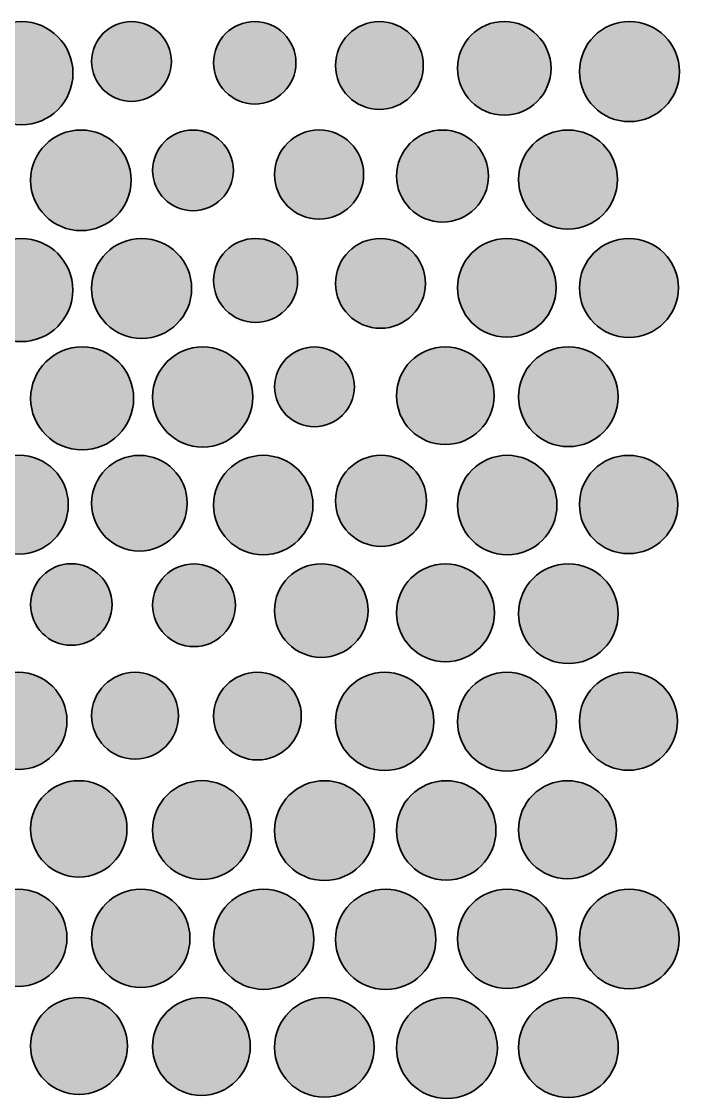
# Model space of a CAD drawing. Header units: inches. Extents: x 4.8 to 30.4, y 5.4 to 29.6.
# Drawn here: x 26.94 to 30.37, y 11.58 to 17.19 of the extents above; entities that cross this region are included whole.
import ezdxf

# ---------------------------------------------------------------- set-up
doc = ezdxf.new("R2010")
doc.units = ezdxf.units.IN
doc.header["$MEASUREMENT"] = 0
doc.layers.add('Layer 1', color=7, linetype='Continuous')

msp = doc.modelspace()

# ---------------------------------------------------------------- hatches: boundary and pattern name
at = {"layer": 'Layer 1'}
h = msp.add_hatch(color=7, dxfattribs=at)
h.dxf.hatch_style = 2
edge = h.paths.add_edge_path()
edge.add_spline(control_points=[(26.94, 17.1891), (27.0886, 17.1891), (27.209, 17.0687), (27.209, 16.9201), (27.209, 16.7716), (27.0886, 16.6512), (26.94, 16.6512), (26.7915, 16.6512), (26.671, 16.7716), (26.671, 16.9201), (26.671, 17.0687), (26.7915, 17.1891), (26.94, 17.1891)], knot_values=[0, 0, 0, 0, 1, 1, 1, 2, 2, 2, 3, 3, 3, 4, 4, 4, 4], degree=3, periodic=1)
h = msp.add_hatch(color=7, dxfattribs=at)
h.dxf.hatch_style = 2
edge = h.paths.add_edge_path()
edge.add_spline(control_points=[(27.514, 17.1889), (27.6287, 17.1889), (27.7217, 17.0959), (27.7217, 16.9812), (27.7217, 16.8664), (27.6287, 16.7734), (27.514, 16.7734), (27.3993, 16.7734), (27.3062, 16.8664), (27.3062, 16.9812), (27.3062, 17.0959), (27.3993, 17.1889), (27.514, 17.1889)], knot_values=[0, 0, 0, 0, 1, 1, 1, 2, 2, 2, 3, 3, 3, 4, 4, 4, 4], degree=3, periodic=1)
h = msp.add_hatch(color=7, dxfattribs=at)
h.dxf.hatch_style = 2
edge = h.paths.add_edge_path()
edge.add_spline(control_points=[(28.1557, 17.189), (28.2742, 17.189), (28.3702, 17.093), (28.3702, 16.9745), (28.3702, 16.856), (28.2742, 16.7599), (28.1557, 16.7599), (28.0372, 16.7599), (27.9411, 16.856), (27.9411, 16.9745), (27.9411, 17.093), (28.0372, 17.189), (28.1557, 17.189)], knot_values=[0, 0, 0, 0, 1, 1, 1, 2, 2, 2, 3, 3, 3, 4, 4, 4, 4], degree=3, periodic=1)
h = msp.add_hatch(color=7, dxfattribs=at)
h.dxf.hatch_style = 2
edge = h.paths.add_edge_path()
edge.add_spline(control_points=[(28.8048, 17.1889), (28.931, 17.1889), (29.0333, 17.0866), (29.0333, 16.9603), (29.0333, 16.8341), (28.931, 16.7319), (28.8048, 16.7319), (28.6786, 16.7319), (28.5762, 16.8341), (28.5762, 16.9603), (28.5762, 17.0866), (28.6786, 17.1889), (28.8048, 17.1889)], knot_values=[0, 0, 0, 0, 1, 1, 1, 2, 2, 2, 3, 3, 3, 4, 4, 4, 4], degree=3, periodic=1)
h = msp.add_hatch(color=7, dxfattribs=at)
h.dxf.hatch_style = 2
edge = h.paths.add_edge_path()
edge.add_spline(control_points=[(29.4546, 17.189), (29.5891, 17.189), (29.6981, 17.08), (29.6981, 16.9455), (29.6981, 16.811), (29.5891, 16.702), (29.4546, 16.702), (29.3201, 16.702), (29.2111, 16.811), (29.2111, 16.9455), (29.2111, 17.08), (29.3201, 17.189), (29.4546, 17.189)], knot_values=[0, 0, 0, 0, 1, 1, 1, 2, 2, 2, 3, 3, 3, 4, 4, 4, 4], degree=3, periodic=1)
h = msp.add_hatch(color=7, dxfattribs=at)
h.dxf.hatch_style = 2
edge = h.paths.add_edge_path()
edge.add_spline(control_points=[(30.1066, 17.189), (30.2503, 17.189), (30.367, 17.0724), (30.367, 16.9286), (30.367, 16.7848), (30.2503, 16.6682), (30.1066, 16.6682), (29.9627, 16.6682), (29.8461, 16.7848), (29.8461, 16.9286), (29.8461, 17.0724), (29.9627, 17.189), (30.1066, 17.189)], knot_values=[0, 0, 0, 0, 1, 1, 1, 2, 2, 2, 3, 3, 3, 4, 4, 4, 4], degree=3, periodic=1)
h = msp.add_hatch(color=7, dxfattribs=at)
h.dxf.hatch_style = 2
edge = h.paths.add_edge_path()
edge.add_spline(control_points=[(27.2504, 16.6245), (27.3951, 16.6245), (27.5123, 16.5073), (27.5123, 16.3628), (27.5123, 16.2181), (27.3951, 16.1009), (27.2504, 16.1009), (27.1059, 16.1009), (26.9887, 16.2181), (26.9887, 16.3628), (26.9887, 16.5073), (27.1059, 16.6245), (27.2504, 16.6245)], knot_values=[0, 0, 0, 0, 1, 1, 1, 2, 2, 2, 3, 3, 3, 4, 4, 4, 4], degree=3, periodic=1)
h = msp.add_hatch(color=7, dxfattribs=at)
h.dxf.hatch_style = 2
edge = h.paths.add_edge_path()
edge.add_spline(control_points=[(27.834, 16.6244), (27.95, 16.6244), (28.0441, 16.5303), (28.0441, 16.4142), (28.0441, 16.2982), (27.95, 16.2041), (27.834, 16.2041), (27.7179, 16.2041), (27.6238, 16.2982), (27.6238, 16.4142), (27.6238, 16.5303), (27.7179, 16.6244), (27.834, 16.6244)], knot_values=[0, 0, 0, 0, 1, 1, 1, 2, 2, 2, 3, 3, 3, 4, 4, 4, 4], degree=3, periodic=1)
h = msp.add_hatch(color=7, dxfattribs=at)
h.dxf.hatch_style = 2
edge = h.paths.add_edge_path()
edge.add_spline(control_points=[(28.4905, 16.6246), (28.6185, 16.6246), (28.7224, 16.5208), (28.7224, 16.3927), (28.7224, 16.2646), (28.6185, 16.1609), (28.4905, 16.1609), (28.3624, 16.1609), (28.2586, 16.2646), (28.2586, 16.3927), (28.2586, 16.5208), (28.3624, 16.6246), (28.4905, 16.6246)], knot_values=[0, 0, 0, 0, 1, 1, 1, 2, 2, 2, 3, 3, 3, 4, 4, 4, 4], degree=3, periodic=1)
h = msp.add_hatch(color=7, dxfattribs=at)
h.dxf.hatch_style = 2
edge = h.paths.add_edge_path()
edge.add_spline(control_points=[(29.1332, 16.6244), (29.2655, 16.6244), (29.3727, 16.5172), (29.3727, 16.3849), (29.3727, 16.2527), (29.2655, 16.1454), (29.1332, 16.1454), (29.001, 16.1454), (28.8937, 16.2527), (28.8937, 16.3849), (28.8937, 16.5172), (29.001, 16.6244), (29.1332, 16.6244)], knot_values=[0, 0, 0, 0, 1, 1, 1, 2, 2, 2, 3, 3, 3, 4, 4, 4, 4], degree=3, periodic=1)
h = msp.add_hatch(color=7, dxfattribs=at)
h.dxf.hatch_style = 2
edge = h.paths.add_edge_path()
edge.add_spline(control_points=[(29.7866, 16.6245), (29.929, 16.6245), (30.0445, 16.509), (30.0445, 16.3666), (30.0445, 16.2242), (29.929, 16.1087), (29.7866, 16.1087), (29.6442, 16.1087), (29.5287, 16.2242), (29.5287, 16.3666), (29.5287, 16.509), (29.6442, 16.6245), (29.7866, 16.6245)], knot_values=[0, 0, 0, 0, 1, 1, 1, 2, 2, 2, 3, 3, 3, 4, 4, 4, 4], degree=3, periodic=1)
h = msp.add_hatch(color=7, dxfattribs=at)
h.dxf.hatch_style = 2
edge = h.paths.add_edge_path()
edge.add_spline(control_points=[(26.9397, 16.06), (27.0879, 16.06), (27.2081, 15.9398), (27.2081, 15.7916), (27.2081, 15.6434), (27.0879, 15.5232), (26.9397, 15.5232), (26.7914, 15.5232), (26.6712, 15.6434), (26.6712, 15.7916), (26.6712, 15.9398), (26.7914, 16.06), (26.9397, 16.06)], knot_values=[0, 0, 0, 0, 1, 1, 1, 2, 2, 2, 3, 3, 3, 4, 4, 4, 4], degree=3, periodic=1)
h = msp.add_hatch(color=7, dxfattribs=at)
h.dxf.hatch_style = 2
edge = h.paths.add_edge_path()
edge.add_spline(control_points=[(27.5666, 16.0601), (27.7103, 16.0601), (27.8269, 15.9435), (27.8269, 15.7997), (27.8269, 15.6559), (27.7103, 15.5394), (27.5666, 15.5394), (27.4228, 15.5394), (27.3062, 15.6559), (27.3062, 15.7997), (27.3062, 15.9435), (27.4228, 16.0601), (27.5666, 16.0601)], knot_values=[0, 0, 0, 0, 1, 1, 1, 2, 2, 2, 3, 3, 3, 4, 4, 4, 4], degree=3, periodic=1)
h = msp.add_hatch(color=7, dxfattribs=at)
h.dxf.hatch_style = 2
edge = h.paths.add_edge_path()
edge.add_spline(control_points=[(28.1599, 16.06), (28.2807, 16.06), (28.3786, 15.9621), (28.3786, 15.8413), (28.3786, 15.7206), (28.2807, 15.6227), (28.1599, 15.6227), (28.0391, 15.6227), (27.9413, 15.7206), (27.9413, 15.8413), (27.9413, 15.9621), (28.0391, 16.06), (28.1599, 16.06)], knot_values=[0, 0, 0, 0, 1, 1, 1, 2, 2, 2, 3, 3, 3, 4, 4, 4, 4], degree=3, periodic=1)
h = msp.add_hatch(color=7, dxfattribs=at)
h.dxf.hatch_style = 2
edge = h.paths.add_edge_path()
edge.add_spline(control_points=[(28.8101, 16.0601), (28.9393, 16.0601), (29.0439, 15.9553), (29.0439, 15.8261), (29.0439, 15.697), (28.9393, 15.5923), (28.8101, 15.5923), (28.6809, 15.5923), (28.5762, 15.697), (28.5762, 15.8261), (28.5762, 15.9553), (28.6809, 16.0601), (28.8101, 16.0601)], knot_values=[0, 0, 0, 0, 1, 1, 1, 2, 2, 2, 3, 3, 3, 4, 4, 4, 4], degree=3, periodic=1)
h = msp.add_hatch(color=7, dxfattribs=at)
h.dxf.hatch_style = 2
edge = h.paths.add_edge_path()
edge.add_spline(control_points=[(29.468, 16.0599), (29.6098, 16.0599), (29.7247, 15.945), (29.7247, 15.8033), (29.7247, 15.6615), (29.6098, 15.5465), (29.468, 15.5465), (29.3262, 15.5465), (29.2113, 15.6615), (29.2113, 15.8033), (29.2113, 15.945), (29.3262, 16.0599), (29.468, 16.0599)], knot_values=[0, 0, 0, 0, 1, 1, 1, 2, 2, 2, 3, 3, 3, 4, 4, 4, 4], degree=3, periodic=1)
h = msp.add_hatch(color=7, dxfattribs=at)
h.dxf.hatch_style = 2
edge = h.paths.add_edge_path()
edge.add_spline(control_points=[(30.1037, 16.0601), (30.2459, 16.0601), (30.3613, 15.9448), (30.3613, 15.8025), (30.3613, 15.6603), (30.2459, 15.545), (30.1037, 15.545), (29.9614, 15.545), (29.8462, 15.6603), (29.8462, 15.8025), (29.8462, 15.9448), (29.9614, 16.0601), (30.1037, 16.0601)], knot_values=[0, 0, 0, 0, 1, 1, 1, 2, 2, 2, 3, 3, 3, 4, 4, 4, 4], degree=3, periodic=1)
h = msp.add_hatch(color=7, dxfattribs=at)
h.dxf.hatch_style = 2
edge = h.paths.add_edge_path()
edge.add_spline(control_points=[(27.2568, 15.4956), (27.4049, 15.4956), (27.5249, 15.3756), (27.5249, 15.2275), (27.5249, 15.0795), (27.4049, 14.9594), (27.2568, 14.9594), (27.1087, 14.9594), (26.9887, 15.0795), (26.9887, 15.2275), (26.9887, 15.3756), (27.1087, 15.4956), (27.2568, 15.4956)], knot_values=[0, 0, 0, 0, 1, 1, 1, 2, 2, 2, 3, 3, 3, 4, 4, 4, 4], degree=3, periodic=1)
h = msp.add_hatch(color=7, dxfattribs=at)
h.dxf.hatch_style = 2
edge = h.paths.add_edge_path()
edge.add_spline(control_points=[(27.8844, 15.4956), (28.0283, 15.4956), (28.1451, 15.3788), (28.1451, 15.2349), (28.1451, 15.091), (28.0283, 14.9743), (27.8844, 14.9743), (27.7405, 14.9743), (27.6237, 15.091), (27.6237, 15.2349), (27.6237, 15.3788), (27.7405, 15.4956), (27.8844, 15.4956)], knot_values=[0, 0, 0, 0, 1, 1, 1, 2, 2, 2, 3, 3, 3, 4, 4, 4, 4], degree=3, periodic=1)
h = msp.add_hatch(color=7, dxfattribs=at)
h.dxf.hatch_style = 2
edge = h.paths.add_edge_path()
edge.add_spline(control_points=[(28.4665, 15.4956), (28.5812, 15.4956), (28.6742, 15.4026), (28.6742, 15.2878), (28.6742, 15.1731), (28.5812, 15.0801), (28.4665, 15.0801), (28.3518, 15.0801), (28.2587, 15.1731), (28.2587, 15.2878), (28.2587, 15.4026), (28.3518, 15.4956), (28.4665, 15.4956)], knot_values=[0, 0, 0, 0, 1, 1, 1, 2, 2, 2, 3, 3, 3, 4, 4, 4, 4], degree=3, periodic=1)
h = msp.add_hatch(color=7, dxfattribs=at)
h.dxf.hatch_style = 2
edge = h.paths.add_edge_path()
edge.add_spline(control_points=[(29.1477, 15.4957), (29.288, 15.4957), (29.4018, 15.3819), (29.4018, 15.2416), (29.4018, 15.1013), (29.288, 14.9875), (29.1477, 14.9875), (29.0074, 14.9875), (28.8936, 15.1013), (28.8936, 15.2416), (28.8936, 15.3819), (29.0074, 15.4957), (29.1477, 15.4957)], knot_values=[0, 0, 0, 0, 1, 1, 1, 2, 2, 2, 3, 3, 3, 4, 4, 4, 4], degree=3, periodic=1)
h = msp.add_hatch(color=7, dxfattribs=at)
h.dxf.hatch_style = 2
edge = h.paths.add_edge_path()
edge.add_spline(control_points=[(29.7884, 15.4955), (29.9317, 15.4955), (30.0478, 15.3793), (30.0478, 15.236), (30.0478, 15.0926), (29.9317, 14.9765), (29.7884, 14.9765), (29.645, 14.9765), (29.5288, 15.0926), (29.5288, 15.236), (29.5288, 15.3793), (29.645, 15.4955), (29.7884, 15.4955)], knot_values=[0, 0, 0, 0, 1, 1, 1, 2, 2, 2, 3, 3, 3, 4, 4, 4, 4], degree=3, periodic=1)
h = msp.add_hatch(color=7, dxfattribs=at)
h.dxf.hatch_style = 2
edge = h.paths.add_edge_path()
edge.add_spline(control_points=[(26.928, 14.9313), (27.0699, 14.9313), (27.1849, 14.8163), (27.1849, 14.6744), (27.1849, 14.5325), (27.0699, 14.4174), (26.928, 14.4174), (26.7862, 14.4174), (26.6711, 14.5325), (26.6711, 14.6744), (26.6711, 14.8163), (26.7862, 14.9313), (26.928, 14.9313)], knot_values=[0, 0, 0, 0, 1, 1, 1, 2, 2, 2, 3, 3, 3, 4, 4, 4, 4], degree=3, periodic=1)
h = msp.add_hatch(color=7, dxfattribs=at)
h.dxf.hatch_style = 2
edge = h.paths.add_edge_path()
edge.add_spline(control_points=[(27.5553, 14.931), (27.6927, 14.931), (27.8041, 14.8196), (27.8041, 14.6821), (27.8041, 14.5446), (27.6927, 14.4332), (27.5553, 14.4332), (27.4178, 14.4332), (27.3064, 14.5446), (27.3064, 14.6821), (27.3064, 14.8196), (27.4178, 14.931), (27.5553, 14.931)], knot_values=[0, 0, 0, 0, 1, 1, 1, 2, 2, 2, 3, 3, 3, 4, 4, 4, 4], degree=3, periodic=1)
h = msp.add_hatch(color=7, dxfattribs=at)
h.dxf.hatch_style = 2
edge = h.paths.add_edge_path()
edge.add_spline(control_points=[(28.1998, 14.9313), (28.3427, 14.9313), (28.4586, 14.8155), (28.4586, 14.6726), (28.4586, 14.5297), (28.3427, 14.4139), (28.1998, 14.4139), (28.0569, 14.4139), (27.941, 14.5297), (27.941, 14.6726), (27.941, 14.8155), (28.0569, 14.9313), (28.1998, 14.9313)], knot_values=[0, 0, 0, 0, 1, 1, 1, 2, 2, 2, 3, 3, 3, 4, 4, 4, 4], degree=3, periodic=1)
h = msp.add_hatch(color=7, dxfattribs=at)
h.dxf.hatch_style = 2
edge = h.paths.add_edge_path()
edge.add_spline(control_points=[(28.8129, 14.9313), (28.9437, 14.9313), (29.0498, 14.8253), (29.0498, 14.6944), (29.0498, 14.5637), (28.9437, 14.4576), (28.8129, 14.4576), (28.6821, 14.4576), (28.576, 14.5637), (28.576, 14.6944), (28.576, 14.8253), (28.6821, 14.9313), (28.8129, 14.9313)], knot_values=[0, 0, 0, 0, 1, 1, 1, 2, 2, 2, 3, 3, 3, 4, 4, 4, 4], degree=3, periodic=1)
h = msp.add_hatch(color=7, dxfattribs=at)
h.dxf.hatch_style = 2
edge = h.paths.add_edge_path()
edge.add_spline(control_points=[(29.4701, 14.9313), (29.6132, 14.9313), (29.7292, 14.8153), (29.7292, 14.6722), (29.7292, 14.5292), (29.6132, 14.4132), (29.4701, 14.4132), (29.3271, 14.4132), (29.2111, 14.5292), (29.2111, 14.6722), (29.2111, 14.8153), (29.3271, 14.9313), (29.4701, 14.9313)], knot_values=[0, 0, 0, 0, 1, 1, 1, 2, 2, 2, 3, 3, 3, 4, 4, 4, 4], degree=3, periodic=1)
h = msp.add_hatch(color=7, dxfattribs=at)
h.dxf.hatch_style = 2
edge = h.paths.add_edge_path()
edge.add_spline(control_points=[(30.1019, 14.9311), (30.2432, 14.9311), (30.3577, 14.8167), (30.3577, 14.6754), (30.3577, 14.5342), (30.2432, 14.4197), (30.1019, 14.4197), (29.9608, 14.4197), (29.8462, 14.5342), (29.8462, 14.6754), (29.8462, 14.8167), (29.9608, 14.9311), (30.1019, 14.9311)], knot_values=[0, 0, 0, 0, 1, 1, 1, 2, 2, 2, 3, 3, 3, 4, 4, 4, 4], degree=3, periodic=1)
h = msp.add_hatch(color=7, dxfattribs=at)
h.dxf.hatch_style = 2
edge = h.paths.add_edge_path()
edge.add_spline(control_points=[(27.2007, 14.3669), (27.3179, 14.3669), (27.4129, 14.2719), (27.4129, 14.1547), (27.4129, 14.0375), (27.3179, 13.9425), (27.2007, 13.9425), (27.0835, 13.9425), (26.9885, 14.0375), (26.9885, 14.1547), (26.9885, 14.2719), (27.0835, 14.3669), (27.2007, 14.3669)], knot_values=[0, 0, 0, 0, 1, 1, 1, 2, 2, 2, 3, 3, 3, 4, 4, 4, 4], degree=3, periodic=1)
h = msp.add_hatch(color=7, dxfattribs=at)
h.dxf.hatch_style = 2
edge = h.paths.add_edge_path()
edge.add_spline(control_points=[(27.8393, 14.3666), (27.9582, 14.3666), (28.0547, 14.2701), (28.0547, 14.1512), (28.0547, 14.0322), (27.9582, 13.9358), (27.8393, 13.9358), (27.7203, 13.9358), (27.6238, 14.0322), (27.6238, 14.1512), (27.6238, 14.2701), (27.7203, 14.3666), (27.8393, 14.3666)], knot_values=[0, 0, 0, 0, 1, 1, 1, 2, 2, 2, 3, 3, 3, 4, 4, 4, 4], degree=3, periodic=1)
h = msp.add_hatch(color=7, dxfattribs=at)
h.dxf.hatch_style = 2
edge = h.paths.add_edge_path()
edge.add_spline(control_points=[(28.5021, 14.3667), (28.6365, 14.3667), (28.7455, 14.2577), (28.7455, 14.1233), (28.7455, 13.9889), (28.6365, 13.8799), (28.5021, 13.8799), (28.3677, 13.8799), (28.2587, 13.9889), (28.2587, 14.1233), (28.2587, 14.2577), (28.3677, 14.3667), (28.5021, 14.3667)], knot_values=[0, 0, 0, 0, 1, 1, 1, 2, 2, 2, 3, 3, 3, 4, 4, 4, 4], degree=3, periodic=1)
h = msp.add_hatch(color=7, dxfattribs=at)
h.dxf.hatch_style = 2
edge = h.paths.add_edge_path()
edge.add_spline(control_points=[(29.1487, 14.3666), (29.2895, 14.3666), (29.4037, 14.2524), (29.4037, 14.1117), (29.4037, 13.9709), (29.2895, 13.8568), (29.1487, 13.8568), (29.008, 13.8568), (28.8938, 13.9709), (28.8938, 14.1117), (28.8938, 14.2524), (29.008, 14.3666), (29.1487, 14.3666)], knot_values=[0, 0, 0, 0, 1, 1, 1, 2, 2, 2, 3, 3, 3, 4, 4, 4, 4], degree=3, periodic=1)
h = msp.add_hatch(color=7, dxfattribs=at)
h.dxf.hatch_style = 2
edge = h.paths.add_edge_path()
edge.add_spline(control_points=[(29.7884, 14.3668), (29.9317, 14.3668), (30.0481, 14.2505), (30.0481, 14.1071), (30.0481, 13.9637), (29.9317, 13.8474), (29.7884, 13.8474), (29.6449, 13.8474), (29.5286, 13.9637), (29.5286, 14.1071), (29.5286, 14.2505), (29.6449, 14.3668), (29.7884, 14.3668)], knot_values=[0, 0, 0, 0, 1, 1, 1, 2, 2, 2, 3, 3, 3, 4, 4, 4, 4], degree=3, periodic=1)
h = msp.add_hatch(color=7, dxfattribs=at)
h.dxf.hatch_style = 2
edge = h.paths.add_edge_path()
edge.add_spline(control_points=[(26.9245, 13.8023), (27.0644, 13.8023), (27.1778, 13.6889), (27.1778, 13.549), (27.1778, 13.4091), (27.0644, 13.2957), (26.9245, 13.2957), (26.7846, 13.2957), (26.6712, 13.4091), (26.6712, 13.549), (26.6712, 13.6889), (26.7846, 13.8023), (26.9245, 13.8023)], knot_values=[0, 0, 0, 0, 1, 1, 1, 2, 2, 2, 3, 3, 3, 4, 4, 4, 4], degree=3, periodic=1)
h = msp.add_hatch(color=7, dxfattribs=at)
h.dxf.hatch_style = 2
edge = h.paths.add_edge_path()
edge.add_spline(control_points=[(27.5323, 13.8022), (27.6572, 13.8022), (27.7584, 13.701), (27.7584, 13.5762), (27.7584, 13.4513), (27.6572, 13.3502), (27.5323, 13.3502), (27.4075, 13.3502), (27.3063, 13.4513), (27.3063, 13.5762), (27.3063, 13.701), (27.4075, 13.8022), (27.5323, 13.8022)], knot_values=[0, 0, 0, 0, 1, 1, 1, 2, 2, 2, 3, 3, 3, 4, 4, 4, 4], degree=3, periodic=1)
h = msp.add_hatch(color=7, dxfattribs=at)
h.dxf.hatch_style = 2
edge = h.paths.add_edge_path()
edge.add_spline(control_points=[(28.1694, 13.8022), (28.2955, 13.8022), (28.3976, 13.7), (28.3976, 13.574), (28.3976, 13.448), (28.2955, 13.3459), (28.1694, 13.3459), (28.0434, 13.3459), (27.9412, 13.448), (27.9412, 13.574), (27.9412, 13.7), (28.0434, 13.8022), (28.1694, 13.8022)], knot_values=[0, 0, 0, 0, 1, 1, 1, 2, 2, 2, 3, 3, 3, 4, 4, 4, 4], degree=3, periodic=1)
h = msp.add_hatch(color=7, dxfattribs=at)
h.dxf.hatch_style = 2
edge = h.paths.add_edge_path()
edge.add_spline(control_points=[(28.8319, 13.8024), (28.9733, 13.8024), (29.0878, 13.6878), (29.0878, 13.5465), (29.0878, 13.4052), (28.9733, 13.2906), (28.8319, 13.2906), (28.6906, 13.2906), (28.5761, 13.4052), (28.5761, 13.5465), (28.5761, 13.6878), (28.6906, 13.8024), (28.8319, 13.8024)], knot_values=[0, 0, 0, 0, 1, 1, 1, 2, 2, 2, 3, 3, 3, 4, 4, 4, 4], degree=3, periodic=1)
h = msp.add_hatch(color=7, dxfattribs=at)
h.dxf.hatch_style = 2
edge = h.paths.add_edge_path()
edge.add_spline(control_points=[(29.4687, 13.8024), (29.611, 13.8024), (29.7264, 13.6871), (29.7264, 13.5447), (29.7264, 13.4025), (29.611, 13.2871), (29.4687, 13.2871), (29.3264, 13.2871), (29.211, 13.4025), (29.211, 13.5447), (29.211, 13.6871), (29.3264, 13.8024), (29.4687, 13.8024)], knot_values=[0, 0, 0, 0, 1, 1, 1, 2, 2, 2, 3, 3, 3, 4, 4, 4, 4], degree=3, periodic=1)
h = msp.add_hatch(color=7, dxfattribs=at)
h.dxf.hatch_style = 2
edge = h.paths.add_edge_path()
edge.add_spline(control_points=[(30.1012, 13.8024), (30.2422, 13.8024), (30.3564, 13.6881), (30.3564, 13.5472), (30.3564, 13.4063), (30.2422, 13.2921), (30.1012, 13.2921), (29.9603, 13.2921), (29.8461, 13.4063), (29.8461, 13.5472), (29.8461, 13.6881), (29.9603, 13.8024), (30.1012, 13.8024)], knot_values=[0, 0, 0, 0, 1, 1, 1, 2, 2, 2, 3, 3, 3, 4, 4, 4, 4], degree=3, periodic=1)
h = msp.add_hatch(color=7, dxfattribs=at)
h.dxf.hatch_style = 2
edge = h.paths.add_edge_path()
edge.add_spline(control_points=[(27.2395, 13.2379), (27.378, 13.2379), (27.4904, 13.1256), (27.4904, 12.987), (27.4904, 12.8485), (27.378, 12.7362), (27.2395, 12.7362), (27.101, 12.7362), (26.9887, 12.8485), (26.9887, 12.987), (26.9887, 13.1256), (27.101, 13.2379), (27.2395, 13.2379)], knot_values=[0, 0, 0, 0, 1, 1, 1, 2, 2, 2, 3, 3, 3, 4, 4, 4, 4], degree=3, periodic=1)
h = msp.add_hatch(color=7, dxfattribs=at)
h.dxf.hatch_style = 2
edge = h.paths.add_edge_path()
edge.add_spline(control_points=[(27.8809, 13.238), (28.023, 13.238), (28.1382, 13.1228), (28.1382, 12.9807), (28.1382, 12.8386), (28.023, 12.7234), (27.8809, 12.7234), (27.7387, 12.7234), (27.6236, 12.8386), (27.6236, 12.9807), (27.6236, 13.1228), (27.7387, 13.238), (27.8809, 13.238)], knot_values=[0, 0, 0, 0, 1, 1, 1, 2, 2, 2, 3, 3, 3, 4, 4, 4, 4], degree=3, periodic=1)
h = msp.add_hatch(color=7, dxfattribs=at)
h.dxf.hatch_style = 2
edge = h.paths.add_edge_path()
edge.add_spline(control_points=[(28.5187, 13.2378), (28.6622, 13.2378), (28.7786, 13.1214), (28.7786, 12.9779), (28.7786, 12.8343), (28.6622, 12.7179), (28.5187, 12.7179), (28.3751, 12.7179), (28.2587, 12.8343), (28.2587, 12.9779), (28.2587, 13.1214), (28.3751, 13.2378), (28.5187, 13.2378)], knot_values=[0, 0, 0, 0, 1, 1, 1, 2, 2, 2, 3, 3, 3, 4, 4, 4, 4], degree=3, periodic=1)
h = msp.add_hatch(color=7, dxfattribs=at)
h.dxf.hatch_style = 2
edge = h.paths.add_edge_path()
edge.add_spline(control_points=[(29.1526, 13.2379), (29.2956, 13.2379), (29.4116, 13.122), (29.4116, 12.9789), (29.4116, 12.8359), (29.2956, 12.7199), (29.1526, 12.7199), (29.0096, 12.7199), (28.8937, 12.8359), (28.8937, 12.9789), (28.8937, 13.122), (29.0096, 13.2379), (29.1526, 13.2379)], knot_values=[0, 0, 0, 0, 1, 1, 1, 2, 2, 2, 3, 3, 3, 4, 4, 4, 4], degree=3, periodic=1)
h = msp.add_hatch(color=7, dxfattribs=at)
h.dxf.hatch_style = 2
edge = h.paths.add_edge_path()
edge.add_spline(control_points=[(29.7837, 13.2377), (29.9246, 13.2377), (30.0387, 13.1236), (30.0387, 12.9828), (30.0387, 12.842), (29.9246, 12.7278), (29.7837, 12.7278), (29.6429, 12.7278), (29.5288, 12.842), (29.5288, 12.9828), (29.5288, 13.1236), (29.6429, 13.2377), (29.7837, 13.2377)], knot_values=[0, 0, 0, 0, 1, 1, 1, 2, 2, 2, 3, 3, 3, 4, 4, 4, 4], degree=3, periodic=1)
h = msp.add_hatch(color=7, dxfattribs=at)
h.dxf.hatch_style = 2
edge = h.paths.add_edge_path()
edge.add_spline(control_points=[(26.9245, 12.6733), (27.0643, 12.6733), (27.1777, 12.5599), (27.1777, 12.4201), (27.1777, 12.2803), (27.0643, 12.1669), (26.9245, 12.1669), (26.7847, 12.1669), (26.6713, 12.2803), (26.6713, 12.4201), (26.6713, 12.5599), (26.7847, 12.6733), (26.9245, 12.6733)], knot_values=[0, 0, 0, 0, 1, 1, 1, 2, 2, 2, 3, 3, 3, 4, 4, 4, 4], degree=3, periodic=1)
h = msp.add_hatch(color=7, dxfattribs=at)
h.dxf.hatch_style = 2
edge = h.paths.add_edge_path()
edge.add_spline(control_points=[(27.5623, 12.6733), (27.7037, 12.6733), (27.8183, 12.5587), (27.8183, 12.4173), (27.8183, 12.2759), (27.7037, 12.1613), (27.5623, 12.1613), (27.4209, 12.1613), (27.3063, 12.2759), (27.3063, 12.4173), (27.3063, 12.5587), (27.4209, 12.6733), (27.5623, 12.6733)], knot_values=[0, 0, 0, 0, 1, 1, 1, 2, 2, 2, 3, 3, 3, 4, 4, 4, 4], degree=3, periodic=1)
h = msp.add_hatch(color=7, dxfattribs=at)
h.dxf.hatch_style = 2
edge = h.paths.add_edge_path()
edge.add_spline(control_points=[(28.2019, 12.6735), (28.346, 12.6735), (28.4627, 12.5568), (28.4627, 12.4127), (28.4627, 12.2687), (28.346, 12.1519), (28.2019, 12.1519), (28.0578, 12.1519), (27.9411, 12.2687), (27.9411, 12.4127), (27.9411, 12.5568), (28.0578, 12.6735), (28.2019, 12.6735)], knot_values=[0, 0, 0, 0, 1, 1, 1, 2, 2, 2, 3, 3, 3, 4, 4, 4, 4], degree=3, periodic=1)
h = msp.add_hatch(color=7, dxfattribs=at)
h.dxf.hatch_style = 2
edge = h.paths.add_edge_path()
edge.add_spline(control_points=[(28.8376, 12.6733), (28.9819, 12.6733), (29.0989, 12.5563), (29.0989, 12.412), (29.0989, 12.2676), (28.9819, 12.1506), (28.8376, 12.1506), (28.6933, 12.1506), (28.5762, 12.2676), (28.5762, 12.412), (28.5762, 12.5563), (28.6933, 12.6733), (28.8376, 12.6733)], knot_values=[0, 0, 0, 0, 1, 1, 1, 2, 2, 2, 3, 3, 3, 4, 4, 4, 4], degree=3, periodic=1)
h = msp.add_hatch(color=7, dxfattribs=at)
h.dxf.hatch_style = 2
edge = h.paths.add_edge_path()
edge.add_spline(control_points=[(29.4698, 12.6733), (29.6125, 12.6733), (29.7283, 12.5576), (29.7283, 12.4148), (29.7283, 12.2721), (29.6125, 12.1563), (29.4698, 12.1563), (29.327, 12.1563), (29.2112, 12.2721), (29.2112, 12.4148), (29.2112, 12.5576), (29.327, 12.6733), (29.4698, 12.6733)], knot_values=[0, 0, 0, 0, 1, 1, 1, 2, 2, 2, 3, 3, 3, 4, 4, 4, 4], degree=3, periodic=1)
h = msp.add_hatch(color=7, dxfattribs=at)
h.dxf.hatch_style = 2
edge = h.paths.add_edge_path()
edge.add_spline(control_points=[(30.1054, 12.6733), (30.2486, 12.6733), (30.3647, 12.5573), (30.3647, 12.4141), (30.3647, 12.2709), (30.2486, 12.1549), (30.1054, 12.1549), (29.9623, 12.1549), (29.8462, 12.2709), (29.8462, 12.4141), (29.8462, 12.5573), (29.9623, 12.6733), (30.1054, 12.6733)], knot_values=[0, 0, 0, 0, 1, 1, 1, 2, 2, 2, 3, 3, 3, 4, 4, 4, 4], degree=3, periodic=1)
h = msp.add_hatch(color=7, dxfattribs=at)
h.dxf.hatch_style = 2
edge = h.paths.add_edge_path()
edge.add_spline(control_points=[(27.2406, 12.1091), (27.3798, 12.1091), (27.4926, 11.9962), (27.4926, 11.8571), (27.4926, 11.7179), (27.3798, 11.6051), (27.2406, 11.6051), (27.1014, 11.6051), (26.9886, 11.7179), (26.9886, 11.8571), (26.9886, 11.9962), (27.1014, 12.1091), (27.2406, 12.1091)], knot_values=[0, 0, 0, 0, 1, 1, 1, 2, 2, 2, 3, 3, 3, 4, 4, 4, 4], degree=3, periodic=1)
h = msp.add_hatch(color=7, dxfattribs=at)
h.dxf.hatch_style = 2
edge = h.paths.add_edge_path()
edge.add_spline(control_points=[(27.8781, 12.109), (28.0185, 12.109), (28.1325, 11.9951), (28.1325, 11.8546), (28.1325, 11.7141), (28.0185, 11.6002), (27.8781, 11.6002), (27.7375, 11.6002), (27.6236, 11.7141), (27.6236, 11.8546), (27.6236, 11.9951), (27.7375, 12.109), (27.8781, 12.109)], knot_values=[0, 0, 0, 0, 1, 1, 1, 2, 2, 2, 3, 3, 3, 4, 4, 4, 4], degree=3, periodic=1)
h = msp.add_hatch(color=7, dxfattribs=at)
h.dxf.hatch_style = 2
edge = h.paths.add_edge_path()
edge.add_spline(control_points=[(28.5176, 12.109), (28.6607, 12.109), (28.7767, 11.9931), (28.7767, 11.85), (28.7767, 11.707), (28.6607, 11.591), (28.5176, 11.591), (28.3746, 11.591), (28.2586, 11.707), (28.2586, 11.85), (28.2586, 11.9931), (28.3746, 12.109), (28.5176, 12.109)], knot_values=[0, 0, 0, 0, 1, 1, 1, 2, 2, 2, 3, 3, 3, 4, 4, 4, 4], degree=3, periodic=1)
h = msp.add_hatch(color=7, dxfattribs=at)
h.dxf.hatch_style = 2
edge = h.paths.add_edge_path()
edge.add_spline(control_points=[(29.1562, 12.109), (29.3012, 12.109), (29.4187, 11.9915), (29.4187, 11.8465), (29.4187, 11.7015), (29.3012, 11.5839), (29.1562, 11.5839), (29.0111, 11.5839), (28.8936, 11.7015), (28.8936, 11.8465), (28.8936, 11.9915), (29.0111, 12.109), (29.1562, 12.109)], knot_values=[0, 0, 0, 0, 1, 1, 1, 2, 2, 2, 3, 3, 3, 4, 4, 4, 4], degree=3, periodic=1)
h = msp.add_hatch(color=7, dxfattribs=at)
h.dxf.hatch_style = 2
edge = h.paths.add_edge_path()
edge.add_spline(control_points=[(29.7887, 12.1088), (29.9322, 12.1088), (30.0485, 11.9925), (30.0485, 11.849), (30.0485, 11.7055), (29.9322, 11.5891), (29.7887, 11.5891), (29.6452, 11.5891), (29.5288, 11.7055), (29.5288, 11.849), (29.5288, 11.9925), (29.6452, 12.1088), (29.7887, 12.1088)], knot_values=[0, 0, 0, 0, 1, 1, 1, 2, 2, 2, 3, 3, 3, 4, 4, 4, 4], degree=3, periodic=1)

# ---------------------------------------------------------------- linework, layer by layer
at = {"layer": 'Layer 1', "color": 7, "lineweight": 35}
for points in [[(26.94, 17.1891), (27.0886, 17.1891), (27.209, 17.0687), (27.209, 16.9201), (27.209, 16.7716), (27.0886, 16.6512), (26.94, 16.6512), (26.7915, 16.6512), (26.671, 16.7716), (26.671, 16.9201), (26.671, 17.0687), (26.7915, 17.1891), (26.94, 17.1891)], [(27.514, 17.1889), (27.6287, 17.1889), (27.7217, 17.0959), (27.7217, 16.9812), (27.7217, 16.8664), (27.6287, 16.7734), (27.514, 16.7734), (27.3993, 16.7734), (27.3062, 16.8664), (27.3062, 16.9812), (27.3062, 17.0959), (27.3993, 17.1889), (27.514, 17.1889)], [(28.1557, 17.189), (28.2742, 17.189), (28.3702, 17.093), (28.3702, 16.9745), (28.3702, 16.856), (28.2742, 16.7599), (28.1557, 16.7599), (28.0372, 16.7599), (27.9411, 16.856), (27.9411, 16.9745), (27.9411, 17.093), (28.0372, 17.189), (28.1557, 17.189)], [(28.8048, 17.1889), (28.931, 17.1889), (29.0333, 17.0866), (29.0333, 16.9603), (29.0333, 16.8341), (28.931, 16.7319), (28.8048, 16.7319), (28.6786, 16.7319), (28.5762, 16.8341), (28.5762, 16.9603), (28.5762, 17.0866), (28.6786, 17.1889), (28.8048, 17.1889)], [(29.4546, 17.189), (29.5891, 17.189), (29.6981, 17.08), (29.6981, 16.9455), (29.6981, 16.811), (29.5891, 16.702), (29.4546, 16.702), (29.3201, 16.702), (29.2111, 16.811), (29.2111, 16.9455), (29.2111, 17.08), (29.3201, 17.189), (29.4546, 17.189)], [(30.1066, 17.189), (30.2503, 17.189), (30.367, 17.0724), (30.367, 16.9286), (30.367, 16.7848), (30.2503, 16.6682), (30.1066, 16.6682), (29.9627, 16.6682), (29.8461, 16.7848), (29.8461, 16.9286), (29.8461, 17.0724), (29.9627, 17.189), (30.1066, 17.189)], [(27.2504, 16.6245), (27.3951, 16.6245), (27.5123, 16.5073), (27.5123, 16.3628), (27.5123, 16.2181), (27.3951, 16.1009), (27.2504, 16.1009), (27.1059, 16.1009), (26.9887, 16.2181), (26.9887, 16.3628), (26.9887, 16.5073), (27.1059, 16.6245), (27.2504, 16.6245)], [(27.834, 16.6244), (27.95, 16.6244), (28.0441, 16.5303), (28.0441, 16.4142), (28.0441, 16.2982), (27.95, 16.2041), (27.834, 16.2041), (27.7179, 16.2041), (27.6238, 16.2982), (27.6238, 16.4142), (27.6238, 16.5303), (27.7179, 16.6244), (27.834, 16.6244)], [(28.4905, 16.6246), (28.6185, 16.6246), (28.7224, 16.5208), (28.7224, 16.3927), (28.7224, 16.2646), (28.6185, 16.1609), (28.4905, 16.1609), (28.3624, 16.1609), (28.2586, 16.2646), (28.2586, 16.3927), (28.2586, 16.5208), (28.3624, 16.6246), (28.4905, 16.6246)], [(29.1332, 16.6244), (29.2655, 16.6244), (29.3727, 16.5172), (29.3727, 16.3849), (29.3727, 16.2527), (29.2655, 16.1454), (29.1332, 16.1454), (29.001, 16.1454), (28.8937, 16.2527), (28.8937, 16.3849), (28.8937, 16.5172), (29.001, 16.6244), (29.1332, 16.6244)], [(29.7866, 16.6245), (29.929, 16.6245), (30.0445, 16.509), (30.0445, 16.3666), (30.0445, 16.2242), (29.929, 16.1087), (29.7866, 16.1087), (29.6442, 16.1087), (29.5287, 16.2242), (29.5287, 16.3666), (29.5287, 16.509), (29.6442, 16.6245), (29.7866, 16.6245)], [(26.9397, 16.06), (27.0879, 16.06), (27.2081, 15.9398), (27.2081, 15.7916), (27.2081, 15.6434), (27.0879, 15.5232), (26.9397, 15.5232), (26.7914, 15.5232), (26.6712, 15.6434), (26.6712, 15.7916), (26.6712, 15.9398), (26.7914, 16.06), (26.9397, 16.06)], [(27.5666, 16.0601), (27.7103, 16.0601), (27.8269, 15.9435), (27.8269, 15.7997), (27.8269, 15.6559), (27.7103, 15.5394), (27.5666, 15.5394), (27.4228, 15.5394), (27.3062, 15.6559), (27.3062, 15.7997), (27.3062, 15.9435), (27.4228, 16.0601), (27.5666, 16.0601)], [(28.1599, 16.06), (28.2807, 16.06), (28.3786, 15.9621), (28.3786, 15.8413), (28.3786, 15.7206), (28.2807, 15.6227), (28.1599, 15.6227), (28.0391, 15.6227), (27.9413, 15.7206), (27.9413, 15.8413), (27.9413, 15.9621), (28.0391, 16.06), (28.1599, 16.06)], [(28.8101, 16.0601), (28.9393, 16.0601), (29.0439, 15.9553), (29.0439, 15.8261), (29.0439, 15.697), (28.9393, 15.5923), (28.8101, 15.5923), (28.6809, 15.5923), (28.5762, 15.697), (28.5762, 15.8261), (28.5762, 15.9553), (28.6809, 16.0601), (28.8101, 16.0601)], [(29.468, 16.0599), (29.6098, 16.0599), (29.7247, 15.945), (29.7247, 15.8033), (29.7247, 15.6615), (29.6098, 15.5465), (29.468, 15.5465), (29.3262, 15.5465), (29.2113, 15.6615), (29.2113, 15.8033), (29.2113, 15.945), (29.3262, 16.0599), (29.468, 16.0599)], [(30.1037, 16.0601), (30.2459, 16.0601), (30.3613, 15.9448), (30.3613, 15.8025), (30.3613, 15.6603), (30.2459, 15.545), (30.1037, 15.545), (29.9614, 15.545), (29.8462, 15.6603), (29.8462, 15.8025), (29.8462, 15.9448), (29.9614, 16.0601), (30.1037, 16.0601)], [(27.2568, 15.4956), (27.4049, 15.4956), (27.5249, 15.3756), (27.5249, 15.2275), (27.5249, 15.0795), (27.4049, 14.9594), (27.2568, 14.9594), (27.1087, 14.9594), (26.9887, 15.0795), (26.9887, 15.2275), (26.9887, 15.3756), (27.1087, 15.4956), (27.2568, 15.4956)], [(27.8844, 15.4956), (28.0283, 15.4956), (28.1451, 15.3788), (28.1451, 15.2349), (28.1451, 15.091), (28.0283, 14.9743), (27.8844, 14.9743), (27.7405, 14.9743), (27.6237, 15.091), (27.6237, 15.2349), (27.6237, 15.3788), (27.7405, 15.4956), (27.8844, 15.4956)], [(28.4665, 15.4956), (28.5812, 15.4956), (28.6742, 15.4026), (28.6742, 15.2878), (28.6742, 15.1731), (28.5812, 15.0801), (28.4665, 15.0801), (28.3518, 15.0801), (28.2587, 15.1731), (28.2587, 15.2878), (28.2587, 15.4026), (28.3518, 15.4956), (28.4665, 15.4956)], [(29.1477, 15.4957), (29.288, 15.4957), (29.4018, 15.3819), (29.4018, 15.2416), (29.4018, 15.1013), (29.288, 14.9875), (29.1477, 14.9875), (29.0074, 14.9875), (28.8936, 15.1013), (28.8936, 15.2416), (28.8936, 15.3819), (29.0074, 15.4957), (29.1477, 15.4957)], [(29.7884, 15.4955), (29.9317, 15.4955), (30.0478, 15.3793), (30.0478, 15.236), (30.0478, 15.0926), (29.9317, 14.9765), (29.7884, 14.9765), (29.645, 14.9765), (29.5288, 15.0926), (29.5288, 15.236), (29.5288, 15.3793), (29.645, 15.4955), (29.7884, 15.4955)], [(26.928, 14.9313), (27.0699, 14.9313), (27.1849, 14.8163), (27.1849, 14.6744), (27.1849, 14.5325), (27.0699, 14.4174), (26.928, 14.4174), (26.7862, 14.4174), (26.6711, 14.5325), (26.6711, 14.6744), (26.6711, 14.8163), (26.7862, 14.9313), (26.928, 14.9313)], [(27.5553, 14.931), (27.6927, 14.931), (27.8041, 14.8196), (27.8041, 14.6821), (27.8041, 14.5446), (27.6927, 14.4332), (27.5553, 14.4332), (27.4178, 14.4332), (27.3064, 14.5446), (27.3064, 14.6821), (27.3064, 14.8196), (27.4178, 14.931), (27.5553, 14.931)], [(28.1998, 14.9313), (28.3427, 14.9313), (28.4586, 14.8155), (28.4586, 14.6726), (28.4586, 14.5297), (28.3427, 14.4139), (28.1998, 14.4139), (28.0569, 14.4139), (27.941, 14.5297), (27.941, 14.6726), (27.941, 14.8155), (28.0569, 14.9313), (28.1998, 14.9313)], [(28.8129, 14.9313), (28.9437, 14.9313), (29.0498, 14.8253), (29.0498, 14.6944), (29.0498, 14.5637), (28.9437, 14.4576), (28.8129, 14.4576), (28.6821, 14.4576), (28.576, 14.5637), (28.576, 14.6944), (28.576, 14.8253), (28.6821, 14.9313), (28.8129, 14.9313)], [(29.4701, 14.9313), (29.6132, 14.9313), (29.7292, 14.8153), (29.7292, 14.6722), (29.7292, 14.5292), (29.6132, 14.4132), (29.4701, 14.4132), (29.3271, 14.4132), (29.2111, 14.5292), (29.2111, 14.6722), (29.2111, 14.8153), (29.3271, 14.9313), (29.4701, 14.9313)], [(30.1019, 14.9311), (30.2432, 14.9311), (30.3577, 14.8167), (30.3577, 14.6754), (30.3577, 14.5342), (30.2432, 14.4197), (30.1019, 14.4197), (29.9608, 14.4197), (29.8462, 14.5342), (29.8462, 14.6754), (29.8462, 14.8167), (29.9608, 14.9311), (30.1019, 14.9311)], [(27.2007, 14.3669), (27.3179, 14.3669), (27.4129, 14.2719), (27.4129, 14.1547), (27.4129, 14.0375), (27.3179, 13.9425), (27.2007, 13.9425), (27.0835, 13.9425), (26.9885, 14.0375), (26.9885, 14.1547), (26.9885, 14.2719), (27.0835, 14.3669), (27.2007, 14.3669)], [(27.8393, 14.3666), (27.9582, 14.3666), (28.0547, 14.2701), (28.0547, 14.1512), (28.0547, 14.0322), (27.9582, 13.9358), (27.8393, 13.9358), (27.7203, 13.9358), (27.6238, 14.0322), (27.6238, 14.1512), (27.6238, 14.2701), (27.7203, 14.3666), (27.8393, 14.3666)], [(28.5021, 14.3667), (28.6365, 14.3667), (28.7455, 14.2577), (28.7455, 14.1233), (28.7455, 13.9889), (28.6365, 13.8799), (28.5021, 13.8799), (28.3677, 13.8799), (28.2587, 13.9889), (28.2587, 14.1233), (28.2587, 14.2577), (28.3677, 14.3667), (28.5021, 14.3667)], [(29.1487, 14.3666), (29.2895, 14.3666), (29.4037, 14.2524), (29.4037, 14.1117), (29.4037, 13.9709), (29.2895, 13.8568), (29.1487, 13.8568), (29.008, 13.8568), (28.8938, 13.9709), (28.8938, 14.1117), (28.8938, 14.2524), (29.008, 14.3666), (29.1487, 14.3666)], [(29.7884, 14.3668), (29.9317, 14.3668), (30.0481, 14.2505), (30.0481, 14.1071), (30.0481, 13.9637), (29.9317, 13.8474), (29.7884, 13.8474), (29.6449, 13.8474), (29.5286, 13.9637), (29.5286, 14.1071), (29.5286, 14.2505), (29.6449, 14.3668), (29.7884, 14.3668)], [(26.9245, 13.8023), (27.0644, 13.8023), (27.1778, 13.6889), (27.1778, 13.549), (27.1778, 13.4091), (27.0644, 13.2957), (26.9245, 13.2957), (26.7846, 13.2957), (26.6712, 13.4091), (26.6712, 13.549), (26.6712, 13.6889), (26.7846, 13.8023), (26.9245, 13.8023)], [(27.5323, 13.8022), (27.6572, 13.8022), (27.7584, 13.701), (27.7584, 13.5762), (27.7584, 13.4513), (27.6572, 13.3502), (27.5323, 13.3502), (27.4075, 13.3502), (27.3063, 13.4513), (27.3063, 13.5762), (27.3063, 13.701), (27.4075, 13.8022), (27.5323, 13.8022)], [(28.1694, 13.8022), (28.2955, 13.8022), (28.3976, 13.7), (28.3976, 13.574), (28.3976, 13.448), (28.2955, 13.3459), (28.1694, 13.3459), (28.0434, 13.3459), (27.9412, 13.448), (27.9412, 13.574), (27.9412, 13.7), (28.0434, 13.8022), (28.1694, 13.8022)], [(28.8319, 13.8024), (28.9733, 13.8024), (29.0878, 13.6878), (29.0878, 13.5465), (29.0878, 13.4052), (28.9733, 13.2906), (28.8319, 13.2906), (28.6906, 13.2906), (28.5761, 13.4052), (28.5761, 13.5465), (28.5761, 13.6878), (28.6906, 13.8024), (28.8319, 13.8024)], [(29.4687, 13.8024), (29.611, 13.8024), (29.7264, 13.6871), (29.7264, 13.5447), (29.7264, 13.4025), (29.611, 13.2871), (29.4687, 13.2871), (29.3264, 13.2871), (29.211, 13.4025), (29.211, 13.5447), (29.211, 13.6871), (29.3264, 13.8024), (29.4687, 13.8024)], [(30.1012, 13.8024), (30.2422, 13.8024), (30.3564, 13.6881), (30.3564, 13.5472), (30.3564, 13.4063), (30.2422, 13.2921), (30.1012, 13.2921), (29.9603, 13.2921), (29.8461, 13.4063), (29.8461, 13.5472), (29.8461, 13.6881), (29.9603, 13.8024), (30.1012, 13.8024)], [(27.2395, 13.2379), (27.378, 13.2379), (27.4904, 13.1256), (27.4904, 12.987), (27.4904, 12.8485), (27.378, 12.7362), (27.2395, 12.7362), (27.101, 12.7362), (26.9887, 12.8485), (26.9887, 12.987), (26.9887, 13.1256), (27.101, 13.2379), (27.2395, 13.2379)], [(27.8809, 13.238), (28.023, 13.238), (28.1382, 13.1228), (28.1382, 12.9807), (28.1382, 12.8386), (28.023, 12.7234), (27.8809, 12.7234), (27.7387, 12.7234), (27.6236, 12.8386), (27.6236, 12.9807), (27.6236, 13.1228), (27.7387, 13.238), (27.8809, 13.238)], [(28.5187, 13.2378), (28.6622, 13.2378), (28.7786, 13.1214), (28.7786, 12.9779), (28.7786, 12.8343), (28.6622, 12.7179), (28.5187, 12.7179), (28.3751, 12.7179), (28.2587, 12.8343), (28.2587, 12.9779), (28.2587, 13.1214), (28.3751, 13.2378), (28.5187, 13.2378)], [(29.1526, 13.2379), (29.2956, 13.2379), (29.4116, 13.122), (29.4116, 12.9789), (29.4116, 12.8359), (29.2956, 12.7199), (29.1526, 12.7199), (29.0096, 12.7199), (28.8937, 12.8359), (28.8937, 12.9789), (28.8937, 13.122), (29.0096, 13.2379), (29.1526, 13.2379)], [(29.7837, 13.2377), (29.9246, 13.2377), (30.0387, 13.1236), (30.0387, 12.9828), (30.0387, 12.842), (29.9246, 12.7278), (29.7837, 12.7278), (29.6429, 12.7278), (29.5288, 12.842), (29.5288, 12.9828), (29.5288, 13.1236), (29.6429, 13.2377), (29.7837, 13.2377)], [(26.9245, 12.6733), (27.0643, 12.6733), (27.1777, 12.5599), (27.1777, 12.4201), (27.1777, 12.2803), (27.0643, 12.1669), (26.9245, 12.1669), (26.7847, 12.1669), (26.6713, 12.2803), (26.6713, 12.4201), (26.6713, 12.5599), (26.7847, 12.6733), (26.9245, 12.6733)], [(27.5623, 12.6733), (27.7037, 12.6733), (27.8183, 12.5587), (27.8183, 12.4173), (27.8183, 12.2759), (27.7037, 12.1613), (27.5623, 12.1613), (27.4209, 12.1613), (27.3063, 12.2759), (27.3063, 12.4173), (27.3063, 12.5587), (27.4209, 12.6733), (27.5623, 12.6733)], [(28.2019, 12.6735), (28.346, 12.6735), (28.4627, 12.5568), (28.4627, 12.4127), (28.4627, 12.2687), (28.346, 12.1519), (28.2019, 12.1519), (28.0578, 12.1519), (27.9411, 12.2687), (27.9411, 12.4127), (27.9411, 12.5568), (28.0578, 12.6735), (28.2019, 12.6735)], [(28.8376, 12.6733), (28.9819, 12.6733), (29.0989, 12.5563), (29.0989, 12.412), (29.0989, 12.2676), (28.9819, 12.1506), (28.8376, 12.1506), (28.6933, 12.1506), (28.5762, 12.2676), (28.5762, 12.412), (28.5762, 12.5563), (28.6933, 12.6733), (28.8376, 12.6733)], [(29.4698, 12.6733), (29.6125, 12.6733), (29.7283, 12.5576), (29.7283, 12.4148), (29.7283, 12.2721), (29.6125, 12.1563), (29.4698, 12.1563), (29.327, 12.1563), (29.2112, 12.2721), (29.2112, 12.4148), (29.2112, 12.5576), (29.327, 12.6733), (29.4698, 12.6733)], [(30.1054, 12.6733), (30.2486, 12.6733), (30.3647, 12.5573), (30.3647, 12.4141), (30.3647, 12.2709), (30.2486, 12.1549), (30.1054, 12.1549), (29.9623, 12.1549), (29.8462, 12.2709), (29.8462, 12.4141), (29.8462, 12.5573), (29.9623, 12.6733), (30.1054, 12.6733)], [(27.2406, 12.1091), (27.3798, 12.1091), (27.4926, 11.9962), (27.4926, 11.8571), (27.4926, 11.7179), (27.3798, 11.6051), (27.2406, 11.6051), (27.1014, 11.6051), (26.9886, 11.7179), (26.9886, 11.8571), (26.9886, 11.9962), (27.1014, 12.1091), (27.2406, 12.1091)], [(27.8781, 12.109), (28.0185, 12.109), (28.1325, 11.9951), (28.1325, 11.8546), (28.1325, 11.7141), (28.0185, 11.6002), (27.8781, 11.6002), (27.7375, 11.6002), (27.6236, 11.7141), (27.6236, 11.8546), (27.6236, 11.9951), (27.7375, 12.109), (27.8781, 12.109)], [(28.5176, 12.109), (28.6607, 12.109), (28.7767, 11.9931), (28.7767, 11.85), (28.7767, 11.707), (28.6607, 11.591), (28.5176, 11.591), (28.3746, 11.591), (28.2586, 11.707), (28.2586, 11.85), (28.2586, 11.9931), (28.3746, 12.109), (28.5176, 12.109)], [(29.1562, 12.109), (29.3012, 12.109), (29.4187, 11.9915), (29.4187, 11.8465), (29.4187, 11.7015), (29.3012, 11.5839), (29.1562, 11.5839), (29.0111, 11.5839), (28.8936, 11.7015), (28.8936, 11.8465), (28.8936, 11.9915), (29.0111, 12.109), (29.1562, 12.109)], [(29.7887, 12.1088), (29.9322, 12.1088), (30.0485, 11.9925), (30.0485, 11.849), (30.0485, 11.7055), (29.9322, 11.5891), (29.7887, 11.5891), (29.6452, 11.5891), (29.5288, 11.7055), (29.5288, 11.849), (29.5288, 11.9925), (29.6452, 12.1088), (29.7887, 12.1088)]]:
    msp.add_open_spline(points, degree=3, knots=[0, 0, 0, 0, 1, 1, 1, 2, 2, 2, 3, 3, 3, 4, 4, 4, 4], dxfattribs=at)

doc.saveas('drawing.dxf')
